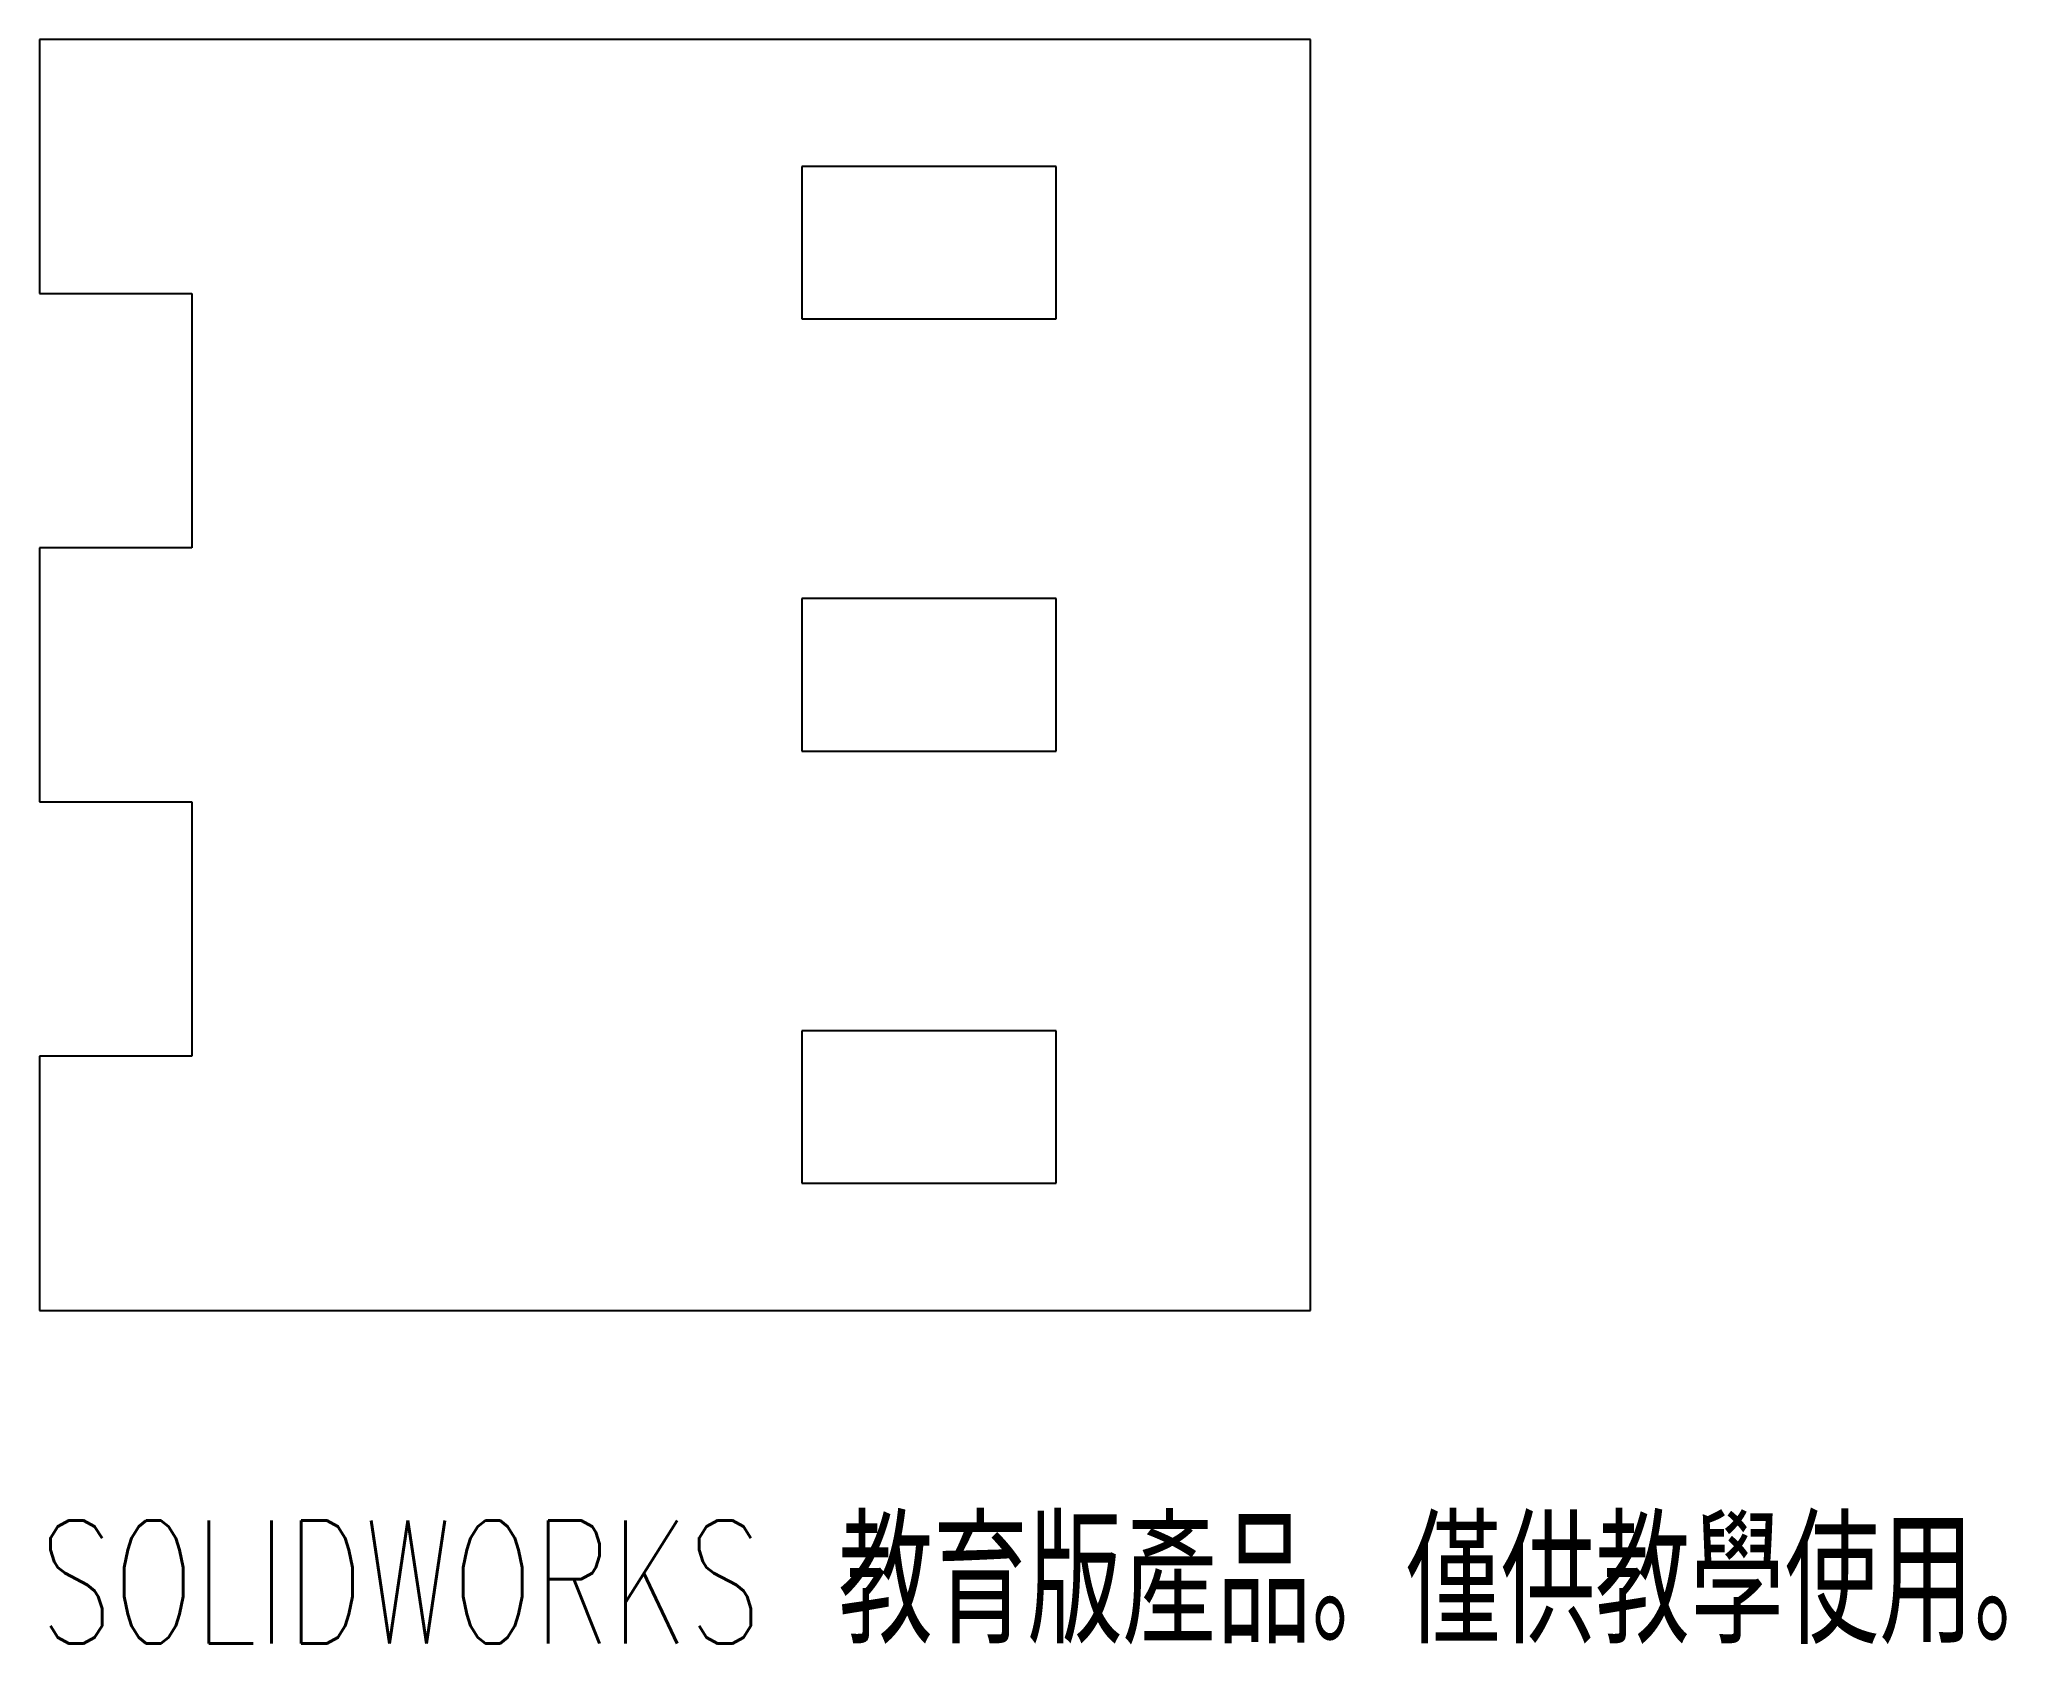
# Model space of a CAD drawing. Header units: millimetres. Extents: x -26.4 to 51, y -30.4 to 32.8.
import ezdxf

# ---------------------------------------------------------------- set-up
doc = ezdxf.new("R2010")
doc.units = ezdxf.units.MM
doc.styles.add('SLDTEXTSTYLE0', font='TXT', dxfattribs={"width": 0.7, "bigfont": 'bigfont'})

msp = doc.modelspace()

# ---------------------------------------------------------------- linework, layer by layer
at = {"color": 7, "linetype": 'Continuous', "lineweight": 25}
for p, q in [((23.637, 32.764), (-26.363, 32.764)), ((-26.363, 32.764), (-26.363, 22.764)), ((23.637, -17.236), (23.637, 32.764)), ((13.637, 27.764), (3.637, 27.764)), ((3.637, 27.764), (3.637, 21.764)), ((13.637, 21.764), (13.637, 27.764)), ((-26.363, 22.764), (-20.363, 22.764)), ((-20.363, 22.764), (-20.363, 12.764)), ((3.637, 21.764), (13.637, 21.764)), ((-26.363, 12.764), (-26.363, 2.764)), ((-20.363, 12.764), (-26.363, 12.764)), ((13.637, 10.764), (3.637, 10.764)), ((3.637, 10.764), (3.637, 4.764)), ((13.637, 4.764), (13.637, 10.764)), ((3.637, 4.764), (13.637, 4.764)), ((-26.363, 2.764), (-20.363, 2.764)), ((-20.363, 2.764), (-20.363, -7.236)), ((13.637, -6.236), (3.637, -6.236)), ((3.637, -6.236), (3.637, -12.236)), ((13.637, -12.236), (13.637, -6.236)), ((-26.363, -7.236), (-26.363, -17.236)), ((-20.363, -7.236), (-26.363, -7.236)), ((3.637, -12.236), (13.637, -12.236)), ((-26.363, -17.236), (23.637, -17.236))]:
    msp.add_line(p, q, dxfattribs=at)

# ---------------------------------------------------------------- texts
at = {"color": 7, "linetype": 'Continuous', "insert": (-26.363, -25.506), "char_height": 4.83362, "attachment_point": 1, "style": 'SLDTEXTSTYLE0'}
msp.add_mtext('SOLIDWORKS \\M+18BB3\\M+188E7\\M+194C5產\\M+19569\\M+18142\\M+18BCD\\M+18B9F\\M+18BB3\\M+19B7B\\M+18E67\\M+19770\\M+18142', dxfattribs=at)

doc.saveas('drawing.dxf')
